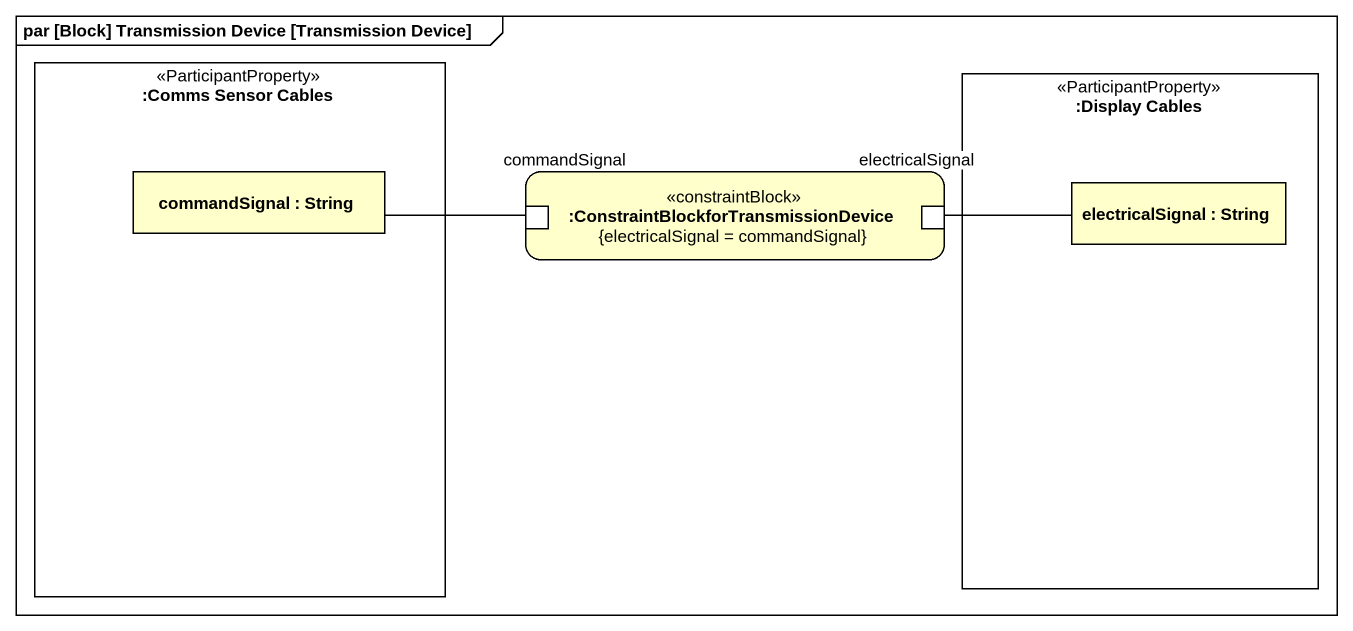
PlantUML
@startuml
mainframe par [Block] Transmission Device [Transmission Device]
rectangle ":Comms Sensor Cables" as Comms_Sensor_Cables <<ParticipantProperty>> {
  rectangle "commandSignal : String" as commandSignal
}
rectangle ":Display Cables" as Display_Cables <<ParticipantProperty>> {
  rectangle "electricalSignal : String" as electricalSignal_2
}
rectangle ":ConstraintBlockforTransmissionDevice\n{electricalSignal = commandSignal}" as ConstraintBlockforTransmissi <<constraintBlock>> {
  port "commandSignal" as commandSignal_2
  port electricalSignal
}
commandSignal -right- commandSignal_2
electricalSignal -right- electricalSignal_2
@enduml
